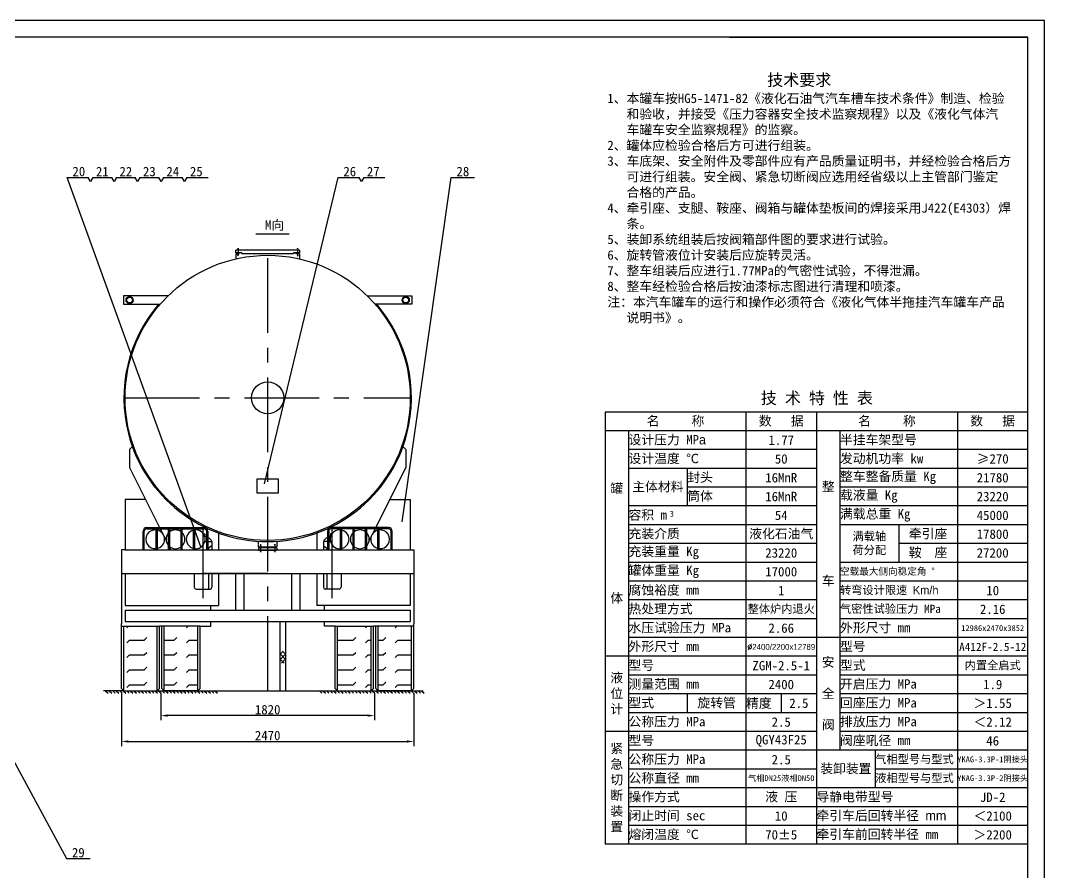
# Model space of a CAD drawing. Extents: x -95531 to 19990, y -17330 to 843.
# Drawn here: x -44434.3 to -43998.5, y -8392.1 to -8029.3 of the extents above; entities that cross this region are included whole.
import ezdxf

# ---------------------------------------------------------------- set-up
doc = ezdxf.new("R2010")
doc.units = 0
doc.linetypes.add('CENTERX2', pattern=[101.6, 63.5, -12.7, 12.7, -12.7])
doc.linetypes.add('HIDDEN2', pattern=[0.1875, 0.125, -0.0625])
doc.layers.get('0').update_dxf_attribs({"linetype": 'CONTINUOUS'})
doc.layers.get('DEFPOINTS').update_dxf_attribs({"linetype": 'CONTINUOUS'})
for name, color, linetype in [('1', 5, 'CONTINUOUS'), ('2', 1, 'CONTINUOUS'), ('5', 6, 'HIDDEN2'), ('LAYER1', 1, 'CONTINUOUS'), ('LAYER2', 2, 'CONTINUOUS'), ('LAYER3', 5, 'CONTINUOUS'), ('LAYER6', 7, 'CENTERX2')]:
    doc.layers.add(name, color=color, linetype=linetype)
doc.styles.get("Standard").update_dxf_attribs({"font": 'SimSun.ttf', "height": 4})
doc.dimstyles.new('STANDARD$0', dxfattribs={"dimtxt": 5, "dimasz": 3, "dimexe": 2, "dimexo": 2, "dimgap": 0.5, "dimtad": 1, "dimdec": 4, "dimzin": 0, "dimdsep": 46, "dimtxsty": 'Standard', "dimcen": 2, "dimadec": 0, "dimazin": 0, "dimtfac": 1, "dimtdec": 4, "dimtofl": 0, "dimtmove": 0, "dimatfit": 3, "dimfxl": 1, "dimtolj": 1, "dimtzin": 0, "dimarcsym": 0})
pattern_1 = [(0, (1725.7616, 0), (0, 6.35), [6.35, -6.35]), (45, (1732.1116, 0), (4e-16, 6.35000274), [1.5875, -5.80526, 1.5875, -8.98026])]

# ---------------------------------------------------------------- blocks, each defined once
blk = doc.blocks.new('*D528')
at = {"color": 0, "linetype": 'ByBlock'}
for p, q in [((-46100.37, -8315.7), (-46100.37, -8327.25)), ((-46009.37, -8315.7), (-46009.37, -8327.25)), ((-46012.37, -8325.25), (-46097.37, -8325.25))]:
    blk.add_line(p, q, dxfattribs=at)
for points in [[(-46097.37, -8324.75), (-46097.37, -8325.75), (-46100.37, -8325.25)], [(-46012.37, -8324.75), (-46012.37, -8325.75), (-46009.37, -8325.25)]]:
    blk.add_solid(points, dxfattribs=at)
at = {"layer": 'DEFPOINTS', "color": 0, "linetype": 'ByBlock'}
for p in [(-46100.37, -8313.7), (-46009.37, -8313.7), (-46100.37, -8325.25)]:
    blk.add_point(p, dxfattribs=at)
at = {"color": 0, "linetype": 'ByBlock', "insert": (-46054.87, -8322.75), "char_height": 4, "attachment_point": 5}
blk.add_mtext('\\A1;1820', dxfattribs=at)
blk = doc.blocks.new('*D527')
at = {"color": 0, "linetype": 'ByBlock'}
for p, q in [((-46117.12, -8315.7), (-46117.12, -8338.26)), ((-45992.62, -8315.7), (-45992.62, -8338.26)), ((-46114.12, -8336.26), (-45995.62, -8336.26))]:
    blk.add_line(p, q, dxfattribs=at)
for points in [[(-46114.12, -8335.76), (-46114.12, -8336.76), (-46117.12, -8336.26)], [(-45995.62, -8335.76), (-45995.62, -8336.76), (-45992.62, -8336.26)]]:
    blk.add_solid(points, dxfattribs=at)
at = {"layer": 'DEFPOINTS', "color": 0, "linetype": 'ByBlock'}
for p in [(-46117.12, -8313.7), (-45992.62, -8313.7), (-45992.62, -8336.26)]:
    blk.add_point(p, dxfattribs=at)
at = {"color": 0, "linetype": 'ByBlock', "insert": (-46054.87, -8333.76), "char_height": 4, "attachment_point": 5}
blk.add_mtext('\\A1;2470', dxfattribs=at)

msp = doc.modelspace()

# ---------------------------------------------------------------- hatches: boundary and pattern name
at = {"layer": 'LAYER1'}
h = msp.add_hatch(dxfattribs=at)
h.set_pattern_fill('FLEX', color=256, style=0)
h.set_pattern_definition(pattern_1)
h.paths.add_polyline_path([(-44376.10832, -8287.19916), (-44390.35832, -8287.19916), (-44390.35832, -8314.69916), (-44376.10832, -8314.69916)])
h.paths.add_polyline_path([(-44358.85832, -8287.19916), (-44373.10832, -8287.19916), (-44373.10832, -8314.69916), (-44358.85832, -8314.69916)])
h = msp.add_hatch(dxfattribs=at)
h.set_pattern_fill('FLEX', color=256, style=0)
h.set_pattern_definition(pattern_1)
h.paths.add_polyline_path([(-44299.35832, -8314.69916), (-44285.10832, -8314.69916), (-44285.10832, -8287.19916), (-44299.35832, -8287.19916)])
h.paths.add_polyline_path([(-44282.10832, -8314.69916), (-44267.85832, -8314.69916), (-44267.85832, -8287.19916), (-44282.10832, -8287.19916)])
h = msp.add_hatch(dxfattribs=at)
h.set_pattern_fill('ANSI37', color=256, scale=0.5, style=0)
h.set_pattern_definition([(45, (-42572.6139, -7654.7578), (-1.122532, 1.122532), []), (135, (-42572.6139, -7654.7578), (-1.122532, -1.122532), [])])
h.paths.add_polyline_path([(-44321.47113, -8297.78603), (-44323.97113, -8297.78603), (-44323.97113, -8302.9945), (-44321.47113, -8302.9945)])
at = {"layer": 'LAYER2'}
h = msp.add_hatch(dxfattribs=at)
h.set_pattern_fill('ANSI31', color=256, scale=0.5, style=0)
h.set_pattern_definition([(45, (-44697.8437, -8100.342), (-1.122532, 1.122532), [])])
h.paths.add_polyline_path([(-44341.71494, -8128.19916), (-44341.71494, -8127.09916), (-44342.60832, -8127.09916), (-44342.60832, -8128.19916)])

# ---------------------------------------------------------------- linework, layer by layer
at = {"layer": '1', "color": 2}
for p, q in [((-43998.45906, -8029.33823), (-45259.45906, -8029.33823)), ((-43998.45906, -8623.08423), (-43998.45906, -8029.33823)), ((-44341.52207, -8126.68175), (-44341.92334, -8126.42657)), ((-44341.91246, -8126.67409), (-44341.50149, -8126.43485)), ((-44316.17484, -8126.62546), (-44316.57611, -8126.37028)), ((-44316.56523, -8126.6178), (-44316.15426, -8126.37856)), ((-44341.52207, -8129.38364), (-44341.92334, -8129.12846)), ((-44341.91246, -8129.37598), (-44341.50149, -8129.13673)), ((-44316.17484, -8129.49622), (-44316.57611, -8129.24104)), ((-44316.56523, -8129.48856), (-44316.15426, -8129.24931)), ((-44331.96423, -8252.80159), (-44332.3655, -8252.54641)), ((-44331.96408, -8255.38987), (-44332.36535, -8255.13469)), ((-44332.35462, -8252.79393), (-44331.94365, -8252.55469)), ((-44332.35447, -8255.38221), (-44331.9435, -8255.14296)), ((-44325.87222, -8252.72868), (-44326.27349, -8252.4735)), ((-44325.87206, -8255.31696), (-44326.27333, -8255.06178)), ((-44326.26261, -8252.72102), (-44325.85164, -8252.48178)), ((-44326.26245, -8255.3093), (-44325.85148, -8255.07005))]:
    msp.add_line(p, q, dxfattribs=at)
at = {"layer": '1', "color": 1}
for p, q in [((-44005.51906, -8616.02423), (-44005.51906, -8036.39823)), ((-44342.60832, -8128.19916), (-44342.60832, -8127.09916)), ((-44315.60832, -8127.09916), (-44342.60832, -8127.09916)), ((-44342.60832, -8128.69916), (-44342.60832, -8130.81943)), ((-44342.60832, -8128.69916), (-44341.32669, -8128.69916)), ((-44341.32669, -8128.69916), (-44341.10832, -8128.19916)), ((-44339.10832, -8128.69916), (-44340.10832, -8128.69916)), ((-44318.10832, -8128.69916), (-44339.10832, -8128.69916)), ((-44318.10832, -8128.19916), (-44318.10832, -8128.69916)), ((-44315.60832, -8128.19916), (-44318.10832, -8128.19916)), ((-44316.88995, -8128.69916), (-44317.10832, -8128.19916)), ((-44315.60832, -8128.69916), (-44316.88995, -8128.69916)), ((-44315.60832, -8127.09916), (-44315.60832, -8128.19916)), ((-44315.60832, -8128.69916), (-44315.60832, -8130.81943)), ((-44325.19198, -8253.52361), (-44333.02466, -8253.52361)), ((-44325.17911, -8253.89861), (-44333.02466, -8253.89861)), ((-44333.02213, -8253.89861), (-44333.02213, -8254.89861)), ((-44325.17911, -8254.89861), (-44333.02213, -8254.89861)), ((-44325.17911, -8253.89861), (-44325.17911, -8254.89861))]:
    msp.add_line(p, q, dxfattribs=at)
at = {"layer": '2'}
msp.add_line((-44005.51907, -8036.39823), (-45234.45906, -8036.39823), dxfattribs=at)
at = {"layer": '5', "color": 1}
for p, q in [((-44333.02466, -8253.52361), (-44333.02466, -8251.07269)), ((-44325.19198, -8251.07269), (-44325.19198, -8253.52361))]:
    msp.add_line(p, q, dxfattribs=at)
at = {"layer": 'LAYER1'}
for p, q in [((-44132.59906, -8036.39823), (-44005.51906, -8036.39823)), ((-44414.47951, -8096.16173), (-44405.47951, -8096.16173)), ((-44403.47951, -8096.16173), (-44395.47951, -8096.16173)), ((-44393.47951, -8096.16173), (-44385.47951, -8096.16173)), ((-44383.47951, -8096.16173), (-44375.47951, -8096.16173)), ((-44373.47951, -8096.16173), (-44365.47951, -8096.16173)), ((-44363.47951, -8096.16173), (-44354.47951, -8096.16173)), ((-44299.1694, -8096.16173), (-44290.1694, -8096.16173)), ((-44288.1694, -8096.16173), (-44279.1694, -8096.16173)), ((-44251.03244, -8096.16173), (-44241.03244, -8096.16173)), ((-44340.10832, -8128.19916), (-44342.60832, -8128.19916)), ((-44340.10832, -8128.19916), (-44340.10832, -8128.69916)), ((-44371.5613, -8146.61443), (-44390.48915, -8146.61443)), ((-44390.48915, -8146.61443), (-44390.48915, -8150.11443)), ((-44390.48915, -8150.11443), (-44374.86527, -8150.11443)), ((-44286.65534, -8146.61443), (-44267.72749, -8146.61443)), ((-44267.72749, -8150.11443), (-44283.35137, -8150.11443)), ((-44267.72749, -8146.61443), (-44267.72749, -8150.11443)), ((-44185.51906, -8196.02103), (-44185.51906, -8380.02103)), ((-44005.51906, -8196.02103), (-44185.51906, -8196.02103)), ((-44125.51906, -8196.02103), (-44125.51906, -8380.02103)), ((-44095.51906, -8196.02103), (-44095.51906, -8380.02103)), ((-44035.51906, -8196.02103), (-44035.51906, -8380.02103)), ((-44387.92575, -8204.99916), (-44388.41024, -8205.12272)), ((-44270.29089, -8204.99916), (-44269.8064, -8205.12272)), ((-44175.51906, -8204.02103), (-44175.51906, -8380.02103)), ((-44085.51906, -8204.02103), (-44085.51906, -8340.02103)), ((-44386.70129, -8210.69916), (-44387.93873, -8211.93659)), ((-44271.51535, -8210.69916), (-44270.27792, -8211.93659)), ((-44387.93873, -8211.93659), (-44387.93873, -8219.69916)), ((-44270.27792, -8211.93659), (-44270.27792, -8219.69916)), ((-44387.93873, -8219.69916), (-44375.08453, -8245.19916)), ((-44270.27792, -8219.69916), (-44284.46283, -8247.83902)), ((-44333.60832, -8224.49916), (-44324.60832, -8224.49916)), ((-44333.60832, -8230.49916), (-44333.60832, -8224.49916)), ((-44324.60832, -8224.49916), (-44324.60832, -8230.49916)), ((-44381.09579, -8233.27409), (-44389.80832, -8233.27409)), ((-44389.80832, -8233.27409), (-44389.80832, -8243.40214)), ((-44324.60832, -8230.49916), (-44333.60832, -8230.49916)), ((-44277.12085, -8233.27409), (-44268.40832, -8233.27409)), ((-44268.40832, -8233.27409), (-44268.40832, -8243.40214)), ((-44389.80832, -8243.40214), (-44389.80832, -8254.69916)), ((-44380.60832, -8245.19916), (-44356.10832, -8245.19916)), ((-44380.60832, -8245.69916), (-44356.10832, -8245.69916)), ((-44376.55832, -8254.69916), (-44376.55832, -8245.69916)), ((-44376.05832, -8254.69916), (-44376.05832, -8245.69916)), ((-44374.83248, -8245.69916), (-44373.75381, -8247.83902)), ((-44371.25832, -8254.69916), (-44371.25832, -8245.69916)), ((-44370.75832, -8254.69916), (-44370.75832, -8245.69916)), ((-44365.95832, -8254.69916), (-44365.95832, -8245.69916)), ((-44365.45832, -8254.69916), (-44365.45832, -8245.69916)), ((-44360.65832, -8254.69916), (-44360.65832, -8245.69916)), ((-44360.15832, -8254.69916), (-44360.15832, -8245.69916)), ((-44277.60832, -8245.19916), (-44302.10832, -8245.19916)), ((-44277.60832, -8245.69916), (-44302.10832, -8245.69916)), ((-44298.05832, -8254.69916), (-44298.05832, -8245.69916)), ((-44297.55832, -8254.69916), (-44297.55832, -8245.69916)), ((-44292.75832, -8254.69916), (-44292.75832, -8245.69916)), ((-44292.25832, -8254.69916), (-44292.25832, -8245.69916)), ((-44287.45832, -8254.69916), (-44287.45832, -8245.69916)), ((-44286.95832, -8254.69916), (-44286.95832, -8245.69916)), ((-44283.38416, -8245.69916), (-44284.46283, -8247.83902)), ((-44282.15832, -8254.69916), (-44282.15832, -8245.69916)), ((-44281.65832, -8254.69916), (-44281.65832, -8245.69916)), ((-44268.40832, -8243.40214), (-44268.40832, -8254.69916)), ((-44382.10832, -8254.69916), (-44382.10832, -8246.69916)), ((-44381.60832, -8254.69916), (-44381.60832, -8246.69916)), ((-44373.1652, -8249.00669), (-44372.33165, -8250.66028)), ((-44356.52241, -8247.81378), (-44355.85832, -8247.81378)), ((-44355.85832, -8247.81378), (-44355.85832, -8248.95233)), ((-44355.10832, -8246.69916), (-44355.10832, -8254.69916)), ((-44354.60832, -8246.69916), (-44354.60832, -8254.69916)), ((-44350.03995, -8247.50835), (-44350.03995, -8254.69916)), ((-44308.17669, -8247.50835), (-44308.17669, -8254.69916)), ((-44303.60832, -8246.69916), (-44303.60832, -8254.69916)), ((-44303.10832, -8246.69916), (-44303.10832, -8254.69916)), ((-44302.35832, -8247.81378), (-44302.35832, -8248.95233)), ((-44301.60832, -8247.81378), (-44302.35832, -8247.81378)), ((-44285.05144, -8249.00669), (-44285.88499, -8250.66028)), ((-44285.05144, -8249.00669), (-44285.88499, -8250.66028)), ((-44276.60832, -8254.69916), (-44276.60832, -8246.69916)), ((-44276.10832, -8254.69916), (-44276.10832, -8246.69916)), ((-44391.35832, -8254.69916), (-44391.35832, -8286.19916)), ((-44389.80832, -8254.69916), (-44391.35832, -8254.69916)), ((-44389.80832, -8254.69916), (-44266.85832, -8254.69916)), ((-44370.75832, -8253.78143), (-44370.29571, -8254.69916)), ((-44360.35832, -8254.15003), (-44360.35832, -8254.69916)), ((-44355.84287, -8251.1289), (-44355.10832, -8251.1289)), ((-44354.60832, -8251.1289), (-44354.10832, -8251.1289)), ((-44352.85832, -8252.91403), (-44354.25257, -8254.03542)), ((-44354.25257, -8254.03542), (-44354.25257, -8254.69916)), ((-44354.10832, -8251.1289), (-44352.85832, -8251.1289)), ((-44352.85832, -8251.1289), (-44352.85832, -8254.69916)), ((-44304.10832, -8251.1289), (-44305.35832, -8251.1289)), ((-44305.35832, -8251.1289), (-44305.35832, -8254.69916)), ((-44305.35832, -8252.91403), (-44303.96407, -8254.03542)), ((-44303.60832, -8251.1289), (-44304.10832, -8251.1289)), ((-44303.96407, -8254.03542), (-44303.96407, -8254.69916)), ((-44302.37377, -8251.1289), (-44303.10832, -8251.1289)), ((-44297.85832, -8254.15003), (-44297.85832, -8254.69916)), ((-44297.85832, -8254.15003), (-44297.85832, -8254.69916)), ((-44287.45832, -8253.78143), (-44287.92093, -8254.69916)), ((-44287.45832, -8253.78143), (-44287.92093, -8254.69916)), ((-44266.85832, -8254.69916), (-44266.85832, -8286.19916)), ((-44391.35832, -8264.69916), (-44266.85832, -8264.69916)), ((-44389.80832, -8264.69916), (-44389.80832, -8278.40214)), ((-44360.35832, -8264.69916), (-44360.35832, -8270.63249)), ((-44329.10832, -8264.69916), (-44356.60832, -8264.69916)), ((-44354.25257, -8264.69916), (-44354.25257, -8271.38249)), ((-44352.85832, -8264.69916), (-44352.85832, -8270.63249)), ((-44350.03995, -8264.69916), (-44350.03995, -8278.40214)), ((-44342.85832, -8264.69916), (-44342.85832, -8280.3467)), ((-44339.25313, -8264.69916), (-44339.25313, -8280.3467)), ((-44318.96351, -8264.69916), (-44318.96351, -8280.3467)), ((-44315.35832, -8264.69916), (-44315.35832, -8280.3467)), ((-44308.17669, -8264.69916), (-44308.17669, -8278.40214)), ((-44305.35832, -8264.69916), (-44305.35832, -8270.63249)), ((-44303.96407, -8264.69916), (-44303.96407, -8271.38249)), ((-44297.85832, -8264.69916), (-44297.85832, -8270.63249)), ((-44268.40832, -8264.69916), (-44268.40832, -8278.40214)), ((-44359.60832, -8271.38249), (-44353.60832, -8271.38249)), ((-44298.60832, -8271.38249), (-44304.60832, -8271.38249)), ((-44389.80832, -8278.40214), (-44350.03995, -8278.40214)), ((-44389.80832, -8280.3467), (-44268.40832, -8280.3467)), ((-44389.80832, -8280.3467), (-44389.80832, -8285.19916)), ((-44353.35657, -8280.3467), (-44353.35657, -8278.40214)), ((-44268.40832, -8278.40214), (-44308.17669, -8278.40214)), ((-44304.86007, -8280.3467), (-44304.86007, -8278.40214)), ((-44268.40832, -8280.3467), (-44268.40832, -8285.19916)), ((-44389.80832, -8285.19916), (-44268.40832, -8285.19916)), ((-44353.35657, -8287.19916), (-44353.35657, -8285.19916)), ((-44323.97113, -8285.19916), (-44323.97113, -8314.69916)), ((-44321.47113, -8285.19916), (-44321.47113, -8314.69916)), ((-44304.86007, -8287.19916), (-44304.86007, -8285.19916)), ((-44391.35832, -8313.69916), (-44391.35832, -8286.19916)), ((-44391.35832, -8287.19916), (-44375.10832, -8287.19916)), ((-44390.35832, -8314.69916), (-44390.35832, -8287.19916)), ((-44390.35832, -8287.19916), (-44376.10832, -8287.19916)), ((-44376.10832, -8314.69916), (-44376.10832, -8287.19916)), ((-44375.10832, -8313.69916), (-44375.10832, -8287.19916)), ((-44357.85832, -8287.19916), (-44375.10832, -8287.19916)), ((-44374.10832, -8313.69916), (-44374.10832, -8287.19916)), ((-44373.10832, -8314.69916), (-44373.10832, -8287.19916)), ((-44358.85832, -8287.19916), (-44373.10832, -8287.19916)), ((-44358.85832, -8314.69916), (-44358.85832, -8287.19916)), ((-44357.85832, -8313.69916), (-44357.85832, -8287.19916)), ((-44357.85832, -8287.19916), (-44353.35657, -8287.19916)), ((-44300.35832, -8287.19916), (-44304.86007, -8287.19916)), ((-44300.35832, -8313.69916), (-44300.35832, -8287.19916)), ((-44300.35832, -8287.19916), (-44284.10832, -8287.19916)), ((-44299.35832, -8314.69916), (-44299.35832, -8287.19916)), ((-44299.35832, -8287.19916), (-44285.10832, -8287.19916)), ((-44285.10832, -8314.69916), (-44285.10832, -8287.19916)), ((-44284.10832, -8313.69916), (-44284.10832, -8287.19916)), ((-44266.85832, -8287.19916), (-44284.10832, -8287.19916)), ((-44283.10832, -8313.69916), (-44283.10832, -8287.19916)), ((-44282.10832, -8314.69916), (-44282.10832, -8287.19916)), ((-44267.85832, -8287.19916), (-44282.10832, -8287.19916)), ((-44267.85832, -8314.69916), (-44267.85832, -8287.19916)), ((-44266.85832, -8313.69916), (-44266.85832, -8286.19916)), ((-44390.35832, -8314.69916), (-44399.00961, -8314.69916)), ((-44398.06693, -8314.69916), (-44397.00627, -8315.75982)), ((-44396.56693, -8314.69916), (-44395.50627, -8315.75982)), ((-44395.06693, -8314.69916), (-44394.00627, -8315.75982)), ((-44393.56693, -8314.69916), (-44392.50627, -8315.75982)), ((-44392.06693, -8314.69916), (-44391.00627, -8315.75982)), ((-44390.35832, -8314.69916), (-44391.35832, -8313.69916)), ((-44390.56693, -8314.69916), (-44389.50627, -8315.75982)), ((-44390.35832, -8314.69916), (-44376.10832, -8314.69916)), ((-44389.06693, -8314.69916), (-44388.00627, -8315.75982)), ((-44387.56693, -8314.69916), (-44386.50627, -8315.75982)), ((-44386.06693, -8314.69916), (-44385.00627, -8315.75982)), ((-44384.56693, -8314.69916), (-44383.50627, -8315.75982)), ((-44383.06693, -8314.69916), (-44382.00627, -8315.75982)), ((-44381.56693, -8314.69916), (-44380.50627, -8315.75982)), ((-44380.06693, -8314.69916), (-44379.00627, -8315.75982)), ((-44378.56693, -8314.69916), (-44377.50627, -8315.75982)), ((-44377.06693, -8314.69916), (-44376.00627, -8315.75982)), ((-44376.10832, -8314.69916), (-44375.10832, -8313.69916)), ((-44376.10832, -8314.69916), (-44262.99173, -8314.69916)), ((-44375.56693, -8314.69916), (-44374.50627, -8315.75982)), ((-44373.10832, -8314.69916), (-44374.10832, -8313.69916)), ((-44374.06693, -8314.69916), (-44373.00627, -8315.75982)), ((-44358.85832, -8314.69916), (-44373.10832, -8314.69916)), ((-44372.56693, -8314.69916), (-44371.50627, -8315.75982)), ((-44371.06693, -8314.69916), (-44370.00627, -8315.75982)), ((-44369.56693, -8314.69916), (-44368.50627, -8315.75982)), ((-44368.06693, -8314.69916), (-44367.00627, -8315.75982)), ((-44366.56693, -8314.69916), (-44365.50627, -8315.75982)), ((-44365.06693, -8314.69916), (-44364.00627, -8315.75982)), ((-44363.56693, -8314.69916), (-44362.50627, -8315.75982)), ((-44362.06693, -8314.69916), (-44361.00627, -8315.75982)), ((-44360.56693, -8314.69916), (-44359.50627, -8315.75982)), ((-44359.06693, -8314.69916), (-44358.00627, -8315.75982)), ((-44358.85832, -8314.69916), (-44357.85832, -8313.69916)), ((-44357.56693, -8314.69916), (-44356.50627, -8315.75982)), ((-44356.06693, -8314.69916), (-44355.00627, -8315.75982)), ((-44354.56693, -8314.69916), (-44353.50627, -8315.75982)), ((-44353.06693, -8314.69916), (-44352.00627, -8315.75982)), ((-44351.56693, -8314.69916), (-44350.50627, -8315.75982)), ((-44323.97113, -8314.69916), (-44321.47113, -8314.69916)), ((-44307.06693, -8314.69916), (-44306.00627, -8315.75982)), ((-44305.56693, -8314.69916), (-44304.50627, -8315.75982)), ((-44304.06693, -8314.69916), (-44303.00627, -8315.75982)), ((-44302.56693, -8314.69916), (-44301.50627, -8315.75982)), ((-44301.06693, -8314.69916), (-44300.00627, -8315.75982)), ((-44299.35832, -8314.69916), (-44300.35832, -8313.69916)), ((-44299.56693, -8314.69916), (-44298.50627, -8315.75982)), ((-44299.35832, -8314.69916), (-44285.10832, -8314.69916)), ((-44299.35832, -8314.69916), (-44285.10832, -8314.69916)), ((-44298.06693, -8314.69916), (-44297.00627, -8315.75982)), ((-44296.56693, -8314.69916), (-44295.50627, -8315.75982)), ((-44295.06693, -8314.69916), (-44294.00627, -8315.75982)), ((-44293.56693, -8314.69916), (-44292.50627, -8315.75982)), ((-44292.06693, -8314.69916), (-44291.00627, -8315.75982)), ((-44290.56693, -8314.69916), (-44289.50627, -8315.75982)), ((-44289.06693, -8314.69916), (-44288.00627, -8315.75982)), ((-44287.56693, -8314.69916), (-44286.50627, -8315.75982)), ((-44286.06693, -8314.69916), (-44285.00627, -8315.75982)), ((-44285.10832, -8314.69916), (-44284.10832, -8313.69916)), ((-44284.56693, -8314.69916), (-44283.50627, -8315.75982)), ((-44282.10832, -8314.69916), (-44283.10832, -8313.69916)), ((-44283.06693, -8314.69916), (-44282.00627, -8315.75982)), ((-44267.85832, -8314.69916), (-44282.10832, -8314.69916)), ((-44267.85832, -8314.69916), (-44282.10832, -8314.69916)), ((-44281.56693, -8314.69916), (-44280.50627, -8315.75982)), ((-44280.06693, -8314.69916), (-44279.00627, -8315.75982)), ((-44278.56693, -8314.69916), (-44277.50627, -8315.75982)), ((-44277.06693, -8314.69916), (-44276.00627, -8315.75982)), ((-44275.56693, -8314.69916), (-44274.50627, -8315.75982)), ((-44274.06693, -8314.69916), (-44273.00627, -8315.75982)), ((-44272.56693, -8314.69916), (-44271.50627, -8315.75982)), ((-44271.06693, -8314.69916), (-44270.00627, -8315.75982)), ((-44269.56693, -8314.69916), (-44268.50627, -8315.75982)), ((-44268.06693, -8314.69916), (-44267.00627, -8315.75982)), ((-44267.85832, -8314.69916), (-44266.85832, -8313.69916)), ((-44266.56693, -8314.69916), (-44265.50627, -8315.75982)), ((-44265.06693, -8314.69916), (-44264.00627, -8315.75982)), ((-44263.56693, -8314.69916), (-44262.50627, -8315.75982)), ((-44414.69963, -8386.11554), (-44404.69963, -8386.11554))]:
    msp.add_line(p, q, dxfattribs=at)
at = {"layer": 'LAYER1', "color": 2}
for p, q in [((-44005.51906, -8204.02103), (-44185.51906, -8204.02103)), ((-44095.51906, -8212.02103), (-44175.51906, -8212.02103)), ((-44005.51906, -8212.02103), (-44085.51906, -8212.02103)), ((-44095.51906, -8220.02103), (-44175.51906, -8220.02103)), ((-44005.51906, -8220.02103), (-44085.51906, -8220.02103)), ((-44095.51906, -8228.02103), (-44150.51906, -8228.02103)), ((-44005.51906, -8228.02103), (-44085.51906, -8228.02103)), ((-44095.51906, -8236.02103), (-44175.51906, -8236.02103)), ((-44005.51906, -8236.02103), (-44085.51906, -8236.02103)), ((-44095.51906, -8244.02103), (-44175.51906, -8244.02103)), ((-44005.51906, -8244.02103), (-44085.51906, -8244.02103)), ((-44095.51906, -8252.02103), (-44175.51906, -8252.02103)), ((-44005.51906, -8252.02103), (-44060.51906, -8252.02103)), ((-44095.51906, -8260.02103), (-44175.51906, -8260.02103)), ((-44005.51906, -8260.02103), (-44085.51906, -8260.02103)), ((-44095.51906, -8268.02103), (-44175.51906, -8268.02103)), ((-44005.51906, -8268.02103), (-44085.51906, -8268.02103)), ((-44095.51906, -8276.02103), (-44175.51906, -8276.02103)), ((-44005.51906, -8276.02103), (-44085.51906, -8276.02103)), ((-44095.51906, -8284.02103), (-44175.51906, -8284.02103)), ((-44005.51906, -8284.02103), (-44085.51906, -8284.02103)), ((-44095.51906, -8292.02103), (-44175.51906, -8292.02103)), ((-44005.51906, -8292.02103), (-44095.51906, -8292.02103)), ((-44095.51906, -8300.02103), (-44185.51906, -8300.02103)), ((-44005.51906, -8300.02103), (-44085.51906, -8300.02103)), ((-44095.51906, -8308.02103), (-44175.51906, -8308.02103)), ((-44005.51906, -8308.02103), (-44085.51906, -8308.02103)), ((-44125.51906, -8316.02103), (-44175.51906, -8316.02103)), ((-44095.51906, -8316.02103), (-44125.51906, -8316.02103)), ((-44005.51906, -8316.02103), (-44085.51906, -8316.02103)), ((-44095.51906, -8324.02103), (-44175.51906, -8324.02103)), ((-44005.51906, -8324.02103), (-44085.51906, -8324.02103)), ((-44095.51906, -8332.02103), (-44185.51906, -8332.02103)), ((-44005.51906, -8332.02103), (-44085.51906, -8332.02103)), ((-44095.51906, -8340.02103), (-44175.51906, -8340.02103)), ((-44005.51906, -8340.02103), (-44095.51906, -8340.02103)), ((-44095.51906, -8348.02103), (-44175.51906, -8348.02103)), ((-44005.51906, -8348.02103), (-44070.51906, -8348.02103)), ((-44005.51906, -8356.02103), (-44175.51906, -8356.02103)), ((-44005.51906, -8364.02103), (-44175.51906, -8364.02103)), ((-44005.51906, -8372.02103), (-44175.51906, -8372.02103))]:
    msp.add_line(p, q, dxfattribs=at)
at = {"layer": 'LAYER1', "color": 1}
msp.add_line((-44005.51906, -8380.02103), (-44185.51906, -8380.02103), dxfattribs=at)
at = {"layer": 'LAYER1'}
for centre, radius in [((-44329.10832, -8189.99916), 60.7), ((-44387.87186, -8148.36443), 1.5159), ((-44387.87186, -8148.36443), 1.21893), ((-44270.34478, -8148.36443), 1.5159), ((-44270.34478, -8148.36443), 1.21893), ((-44329.10832, -8189.99916), 6.825)]:
    msp.add_circle(centre, radius, dxfattribs=at)
for centre, radius, start, end in [((-44329.10832, -8189.99916), 61.2, 139.3292536, 194.3069746), ((-44329.10832, -8189.99916), 61.2, 345.6930254, 40.6707464), ((-44329.10832, -8189.99916), 61.2, 194.3069746, 345.6930254), ((-44380.60832, -8246.69916), 1.5, 90, 180), ((-44380.60832, -8246.69916), 1, 90, 180), ((-44376.98332, -8250.19916), 4, 83.9008108, 276.0991892), ((-44376.98332, -8250.19916), 4, 283.3706756, 76.6293244), ((-44368.35832, -8250.19916), 4, 53.1301024, 126.8698976), ((-44359.73332, -8250.19916), 4, 103.3706756, 96.5002753), ((-44356.10832, -8246.69916), 1.5, 0, 90), ((-44356.10832, -8246.69916), 1, 0, 90), ((-44302.10832, -8246.69916), 1.5, 90, 180), ((-44302.10832, -8246.69916), 1, 90, 180), ((-44298.48332, -8250.19916), 4, 83.4997247, 76.6293244), ((-44289.85832, -8250.19916), 4, 53.1301024, 126.8698976), ((-44281.23332, -8250.19916), 4, 103.3706756, 256.6293244), ((-44281.23332, -8250.19916), 4, 263.9008108, 96.0991892), ((-44277.60832, -8246.69916), 1.5, 0, 90), ((-44277.60832, -8246.69916), 1, 0, 90), ((-44368.35832, -8250.19916), 4, 136.4688478, 223.5311522), ((-44368.35832, -8250.19916), 4, 316.4688478, 43.5311522), ((-44356.60832, -8253.14182), 4.25609, 69.3636296, 80.9248204), ((-44356.60832, -8253.14182), 4.25609, 28.2259385, 61.9712622), ((-44301.60832, -8253.14182), 4.25609, 118.0287378, 151.7740615), ((-44301.60832, -8253.14182), 4.25609, 99.0751796, 110.6363704), ((-44289.85832, -8250.19916), 4, 136.4688478, 223.5311522), ((-44289.85832, -8250.19916), 4, 316.4688478, 43.5311522), ((-44368.35832, -8250.19916), 4, 233.1301024, 306.8698976), ((-44289.85832, -8250.19916), 4, 233.1301024, 306.8698976), ((-44359.60832, -8270.63249), 0.75, 180, 270), ((-44353.60832, -8270.63249), 0.75, 270, 0), ((-44304.60832, -8270.63249), 0.75, 180, 270), ((-44298.60832, -8270.63249), 0.75, 270, 0)]:
    msp.add_arc(centre, radius, start, end, dxfattribs=at)
at = {"layer": 'LAYER2', "color": 2}
msp.add_line((-44150.51906, -8220.02103), (-44150.51906, -8236.02103), dxfattribs=at)
at = {"layer": 'LAYER2'}
for p, q in [((-44060.51906, -8244.02103), (-44060.51906, -8260.02103)), ((-44150.51906, -8316.02103), (-44150.51906, -8324.02103)), ((-44110.51906, -8316.02103), (-44110.51906, -8324.02103)), ((-44070.51906, -8340.02103), (-44070.51906, -8356.02103))]:
    msp.add_line(p, q, dxfattribs=at)
at = {"layer": 'LAYER3'}
for p, q in [((-44357.57747, -8253.43508), (-44414.47951, -8096.16173)), ((-44404.47951, -8097.89378), (-44405.47951, -8096.16173)), ((-44403.47951, -8096.16173), (-44404.47951, -8097.89378)), ((-44394.47951, -8097.89378), (-44395.47951, -8096.16173)), ((-44393.47951, -8096.16173), (-44394.47951, -8097.89378)), ((-44384.47951, -8097.89378), (-44385.47951, -8096.16173)), ((-44383.47951, -8096.16173), (-44384.47951, -8097.89378)), ((-44374.47951, -8097.89378), (-44375.47951, -8096.16173)), ((-44373.47951, -8096.16173), (-44374.47951, -8097.89378)), ((-44364.47951, -8097.89378), (-44365.47951, -8096.16173)), ((-44363.47951, -8096.16173), (-44364.47951, -8097.89378)), ((-44330.39855, -8226.54664), (-44299.1694, -8096.16173)), ((-44289.1694, -8097.89378), (-44290.1694, -8096.16173)), ((-44288.1694, -8096.16173), (-44289.1694, -8097.89378)), ((-44271.82948, -8242.7255), (-44251.03244, -8096.16173)), ((-44334.20176, -8120.13744), (-44319.98493, -8120.13744)), ((-44468.32575, -8287.10787), (-44414.69963, -8386.11554))]:
    msp.add_line(p, q, dxfattribs=at)
at = {"layer": 'LAYER6', "ltscale": 0.5}
for p, q in [((-44341.71494, -8126.3221), (-44341.71494, -8129.44533)), ((-44329.10832, -8314.69916), (-44329.10832, -8127.09916)), ((-44316.36771, -8126.29219), (-44316.36771, -8129.65348)), ((-44389.80832, -8189.99916), (-44268.40832, -8189.99916)), ((-44332.1571, -8252.28503), (-44332.1571, -8255.61867)), ((-44326.06508, -8252.27245), (-44326.06508, -8255.73189))]:
    msp.add_line(p, q, dxfattribs=at)
at = {"layer": 'LAYER6'}
for p, q in [((-44356.60832, -8275.23289), (-44356.60832, -8245.62134)), ((-44301.60832, -8275.23289), (-44301.60832, -8245.62134))]:
    msp.add_line(p, q, dxfattribs=at)

# ---------------------------------------------------------------- texts
at = {"layer": '2', "color": 5, "insert": (-44184.53121, -8052.15264), "char_height": 5, "attachment_point": 1}
msp.add_mtext('                    技术要求\\P\\H4;1、本罐车按HG5-1471-82《液化石油气汽车槽车技术条件》制造、检验\\P   和验收，并接受《压力容器安全技术监察规程》以及《液化气体汽\\P   车罐车安全监察规程》的监察。\\P2、罐体应检验合格后方可进行组装。\\P3、车底架、安全附件及零部件应有产品质量证明书，并经检验合格后方\\P   可进行组装。安全阀、紧急切断阀应选用经省级以上主管部门鉴定\\P   合格的产品。\\P4、牵引座、支腿、鞍座、阀箱与罐体垫板间的焊接采用J422(E4303）焊\\P   条。\\P5、装卸系统组装后按阀箱部件图的要求进行试验。\\P6、旋转管液位计安装后应旋转灵活。\\P7、整车组装后应进行1.77MPa的气密性试验，不得泄漏。\\P8、整车经检验合格后按油漆标志图进行清理和喷漆。\\P注：本汽车罐车的运行和操作必须符合《液化气体半拖挂汽车罐车产品\\P   说明书》。', dxfattribs=at)
at = {"layer": 'LAYER1', "insert": (-44095.35045, -8190.35018), "char_height": 5, "width": 179.6627, "attachment_point": 5}
msp.add_mtext('技 术 特 性 表', dxfattribs=at)
at = {"layer": 'LAYER3'}
for s, insert, char_height, width, attachment_point in [('20', (-44409.47951, -8093.66173), 4, 10, 5), ('21', (-44399.47951, -8093.66173), 4, 10, 5), ('22', (-44389.47951, -8093.66173), 4, 10, 5), ('23', (-44379.47951, -8093.66173), 4, 10, 5), ('24', (-44369.47951, -8093.66173), 4, 10, 5), ('25', (-44359.47951, -8093.66173), 4, 10, 5), ('26', (-44294.1694, -8093.66173), 4, 10, 5), ('27', (-44284.1694, -8093.66173), 4, 10, 5), ('28', (-44246.03244, -8093.66173), 4, 10, 5), ('M向', (-44330.25277, -8114.41599), 4, 15.0068, 1), ('名     称', (-44155.51906, -8200.02103), 4, 60, 5), ('数   据', (-44110.51906, -8200.02103), 4, 30, 5), ('名     称', (-44065.51906, -8200.02103), 4, 60, 5), ('数   据', (-44020.51906, -8200.02103), 4, 30, 5), ('设计压力 MP\\fￋￎￌ￥|b0|i0|c0|p2;a', (-44175.51906, -8208.02103), 4, 50, 4), ('1.77', (-44110.51906, -8208.02103), 4, 30, 5), ('半挂车架型号', (-44085.51906, -8208.02103), 4, 50, 4), ('设计温度 ℃', (-44175.51906, -8216.02103), 4, 50, 4), ('50', (-44110.51906, -8216.02103), 4, 30, 5), ('发动机功率 kw', (-44085.51906, -8216.02103), 4, 50, 4), ('≥270', (-44020.51906, -8216.02103), 4, 30, 5), ('封头', (-44150.51906, -8224.02103), 4, 25, 4), ('16MnR', (-44110.51906, -8224.02103), 4, 30, 5), ('整车整备质量 Kg', (-44085.51906, -8224.02103), 4, 50, 4), ('21780', (-44020.51906, -8224.02103), 4, 30, 5), ('罐\\P\\P\\P\\P\\P\\P\\P体', (-44180.51906, -8252.02103), 4, 10, 5), ('主体材料', (-44163.01906, -8228.02103), 4, 25, 5), ('整\\P\\P\\P\\P\\P\\P车', (-44090.51906, -8248.02103), 4, 10, 5), ('载液量 Kg', (-44085.51906, -8232.02103), 4, 50, 4), ('筒体', (-44150.51906, -8232.02103), 4, 25, 4), ('16MnR', (-44110.51906, -8232.02103), 4, 30, 5), ('23220', (-44020.51906, -8232.02103), 4, 30, 5), ('容积 m', (-44175.51906, -8240.02103), 4, 50, 4), ('满载总重 Kg', (-44085.51906, -8240.02103), 4, 50, 4), ('3', (-44157.97275, -8238.08692), 2.5, 5.513, 1), ('54', (-44110.51906, -8240.02103), 4, 30, 5), ('45000', (-44020.51906, -8240.02103), 4, 30, 5), ('充装介质', (-44175.51906, -8248.02103), 4, 50, 4), ('液化石油气', (-44110.51906, -8248.02103), 4, 30, 5), ('牵引座', (-44048.01906, -8248.02103), 4, 25, 5), ('17800', (-44020.51906, -8248.02103), 4, 30, 5), ('满载轴\\P荷分配', (-44073.01906, -8252.02103), 3.5, 25, 5), ('充装重量 Kg', (-44175.51906, -8256.02103), 4, 50, 4), ('23220', (-44110.51906, -8256.02103), 4, 30, 5), ('鞍  座', (-44048.01906, -8256.02103), 4, 25, 5), ('27200', (-44020.51906, -8256.02103), 4, 30, 5), ('罐体重量 Kg', (-44175.51906, -8264.02103), 4, 50, 4), ('17000', (-44110.51906, -8264.02103), 4, 30, 5), ('空载最大侧向稳定角 °', (-44085.51906, -8264.02103), 3, 50, 4), ('腐蚀裕度 mm', (-44175.51906, -8272.02103), 4, 50, 4), ('1', (-44110.51906, -8272.02103), 4, 30, 5), ('转弯设计限速 \\fￋￎￌ￥|b0|i0|c0|p2;Km/h', (-44085.51906, -8272.02103), 3.5, 50, 4), ('10', (-44020.51906, -8272.02103), 4, 30, 5), ('热处理方式', (-44175.51906, -8280.02103), 4, 50, 4), ('整体炉内退火', (-44110.51906, -8280.02103), 3.5, 30, 5), ('气密性试验压力 MPa', (-44085.51906, -8280.02103), 3.5, 50, 4), ('2.16', (-44020.51906, -8280.02103), 4, 30, 5), ('水压试验压力 MPa', (-44175.51906, -8288.02103), 4, 50, 4), ('外形尺寸 mm', (-44085.51906, -8288.02103), 4, 50, 4), ('2.66', (-44110.51906, -8288.02103), 4, 30, 5), ('12986x2470x3852', (-44020.51906, -8288.02103), 2.5, 30, 5), ('外形尺寸 mm', (-44175.51906, -8296.02103), 4, 50, 4), ('型号', (-44085.51906, -8296.02103), 4, 50, 4), ('A412F-2.5-12', (-44020.51906, -8296.02103), 3.5, 30, 5), ('\\Ftxt.shx;%%c\\fￋￎￌ￥|b0|i0|c134|p2;2400/2200x12789', (-44110.51906, -8296.02103), 2.5, 30, 5), ('型号', (-44175.51906, -8304.02103), 4, 50, 4), ('ZGM-2.5-1', (-44110.51906, -8304.02103), 4, 30, 5), ('安\\P\\P全\\P\\P阀', (-44090.51906, -8316.02103), 4, 10, 5), ('型式', (-44085.51906, -8304.02103), 4, 50, 4), ('内置全启式', (-44020.51906, -8304.02103), 3.5, 30, 5), ('液位计', (-44180.51906, -8316.02103), 4, 10, 5), ('测量范围 mm', (-44175.51906, -8312.02103), 4, 50, 4), ('2400', (-44110.51906, -8312.02103), 4, 30, 5), ('开启压力 MPa ', (-44085.51906, -8312.02103), 4, 50, 4), ('1.9', (-44020.51906, -8312.02103), 4, 30, 5), ('型式', (-44175.51906, -8320.02103), 4, 25, 4), ('旋转管', (-44138.01906, -8320.02103), 4, 25, 5), ('精度', (-44125.51906, -8320.17978), 4, 15, 4), ('2.5', (-44103.01906, -8320.02103), 4, 15, 5), ('回座压力 MPa', (-44085.51906, -8320.02103), 4, 50, 4), ('＞1.55', (-44020.51906, -8320.02103), 4, 30, 5), ('公称压力 MPa', (-44175.51906, -8328.02103), 4, 50, 4), ('2.5', (-44110.51906, -8328.02103), 4, 30, 5), ('排放压力 MPa', (-44085.51906, -8328.02103), 4, 50, 4), ('＜2.12', (-44020.51906, -8328.02103), 4, 30, 5), ('型号', (-44175.51906, -8336.02103), 4, 50, 4), ('QGY43F25', (-44110.51906, -8336.02103), 4, 30, 5), ('阀座吼径 mm', (-44085.51906, -8336.02103), 4, 50, 4), ('紧急切断装置', (-44180.51906, -8356.02103), 4, 10, 5), ('46', (-44020.51906, -8336.02103), 4, 30, 5), ('公称压力 MPa', (-44175.51906, -8344.02103), 4, 50, 4), ('2.5', (-44110.51906, -8344.02103), 4, 30, 5), ('气相型号与型式', (-44070.51906, -8344.02103), 3.5, 35, 4), ('YKAG-3.3P-1阴接头', (-44020.51906, -8344.02103), 2.5, 30, 5), ('装卸装置', (-44083.01906, -8348.02103), 4, 25, 5), ('公称直径 mm', (-44175.51906, -8352.02103), 4, 50, 4), ('气相DN25液相DN50', (-44110.51906, -8352.02103), 2.5, 30, 5), ('液相型号与型式', (-44070.51906, -8352.02103), 3.5, 35, 4), ('YKAG-3.3P-2阴接头', (-44020.51906, -8352.02103), 2.5, 30, 5), ('操作方式', (-44175.51906, -8360.02103), 4, 50, 4), ('液 压', (-44110.51906, -8360.02103), 4, 30, 5), ('导静电带型号', (-44095.51906, -8360.02103), 4, 60, 4), ('JD-2', (-44020.51906, -8360.02103), 4, 30, 5), ('闭止时间 sec', (-44175.51906, -8368.02103), 4, 50, 4), ('10', (-44110.51906, -8368.02103), 4, 30, 5), ('牵引车后回转半径 \\fￋￎￌ￥|b0|i0|c0|p2;mm', (-44095.51906, -8368.02103), 4, 60, 4), ('＜2100', (-44020.51906, -8368.02103), 4, 30, 5), ('熔闭温度 ℃', (-44175.51906, -8376.02103), 4, 50, 4), ('70±5', (-44110.51906, -8376.02103), 4, 30, 5), ('牵引车前回转半径 mm', (-44095.51906, -8376.02103), 4, 60, 4), ('＞2200', (-44020.51906, -8376.02103), 4, 30, 5), ('29', (-44409.69963, -8383.61554), 4, 10, 5)]:
    msp.add_mtext(s, dxfattribs=dict(at, insert=insert, char_height=char_height, width=width, attachment_point=attachment_point))

# ---------------------------------------------------------------- dimensions: what is measured, and where the dimension line sits
for base, p1, p2, text, picture, middle in [((-44266.85832, -8336.26204), (-44391.35832, -8313.69916), (-44266.85832, -8313.69916), '2470', '*D527', (-44329.10832, -8333.76204)), ((-44374.60832, -8325.25128), (-44283.60832, -8313.69916), (-44374.60832, -8313.69916), '1820', '*D528', (-44329.10832, -8322.75128))]:
    dim = msp.add_linear_dim(base=base, p1=p1, p2=p2, text=text, dimstyle='STANDARD$0', dxfattribs=at)
    dim.commit()
    dim.dimension.update_dxf_attribs({"geometry": picture, "text_midpoint": middle, "insert": (1725.76156, 0)})

doc.saveas('drawing.dxf')
